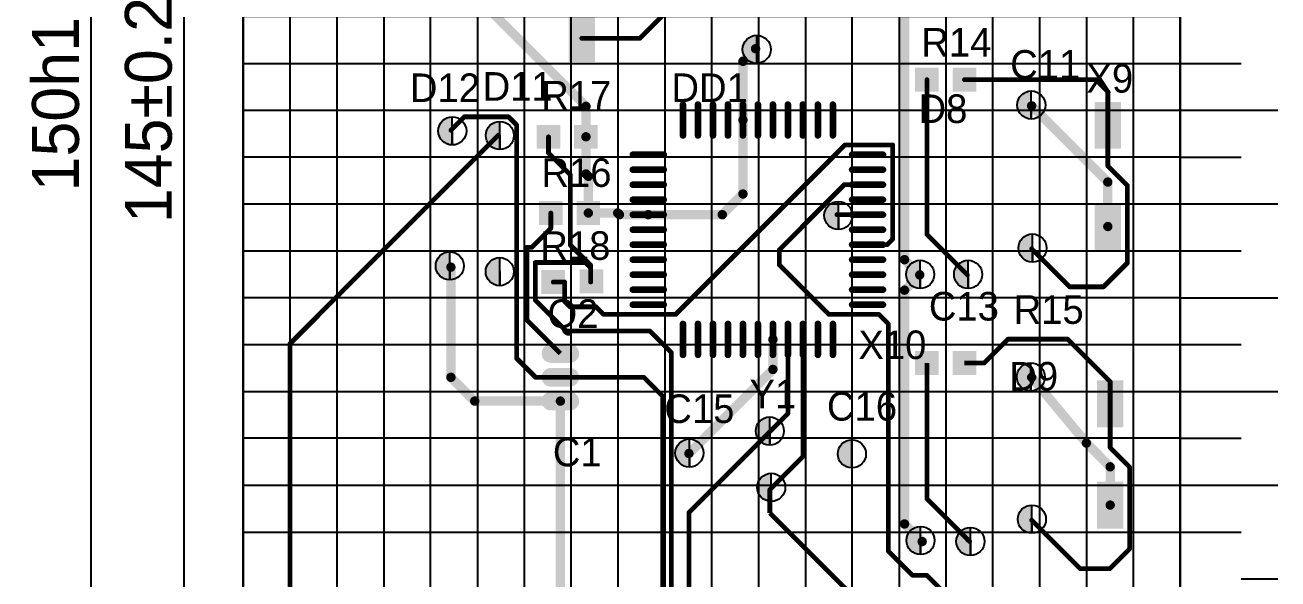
# Model space of a CAD drawing. Header units: millimetres. Extents: x 40 to 3761, y -469 to 920.
# Drawn here: x 1668.6 to 1735.4, y 33.1 to 62.6 of the extents above; entities that cross this region are included whole.
import ezdxf

# ---------------------------------------------------------------- set-up
doc = ezdxf.new("R2010")
doc.units = ezdxf.units.MM
doc.layers.get('Defpoints').update_dxf_attribs({"color": 5})
for name, color, linetype in [('3-размеры', 6, 'Continuous'), ('TopLayer', 1, 'Continuous'), ('TopOverlay', 2, 'Continuous'), ('Слой1', 7, 'Continuous')]:
    doc.layers.add(name, color=color, linetype=linetype)
doc.dimstyles.new('ISO-25', dxfattribs={"dimtxt": 2.5, "dimasz": 2.5, "dimexe": 1.25, "dimexo": 0.625, "dimtad": 1, "dimtxsty": 'Standard', "dimcen": 2.5, "dimadec": 0, "dimazin": 0, "dimtfac": 1, "dimtmove": 0, "dimatfit": 3, "dimfxl": 1, "dimarcsym": 0})

# ---------------------------------------------------------------- blocks, each defined once
blk = doc.blocks.new('*U99')
blk.add_line((0, 0.984), (0, -0.984))
blk = doc.blocks.new('*U100')
at = {"color": 0, "linetype": 'ByBlock', "lineweight": -2, "transparency": 16777216}
for p in [(50, 0), (55, 0), (60, 0), (65, 0), (70, 0), (75, 0)]:
    blk.add_blockref('*U99', p, dxfattribs=at)
blk = doc.blocks.new('*U95')
blk.add_line((1.624, 0), (-1.624, 0))
blk = doc.blocks.new('*U96')
at = {"color": 0, "linetype": 'ByBlock', "lineweight": -2, "transparency": 16777216}
for p in [(0, -47.5), (0, -50), (0, -52.5), (0, -55), (0, -57.5), (0, -60), (0, -62.5), (0, -65), (0, -67.5), (0, -70), (0, -72.5)]:
    blk.add_blockref('*U95', p, dxfattribs=at)
blk = doc.blocks.new('*D110')
at = {"layer": '3-размеры', "color": 0, "lineweight": -2, "transparency": 16777216}
for p, q in [((1679.606, 135.565), (1670.86, 135.565)), ((1672.11, 133.065), (1672.11, -14.435)), ((1679.606, -16.935), (1670.86, -16.935))]:
    blk.add_line(p, q, dxfattribs=at)
at = {"layer": '3-размеры', "color": 0, "transparency": 16777216}
for points in [[(1671.693, 133.065), (1672.526, 133.065), (1672.11, 135.565)], [(1671.693, -14.435), (1672.526, -14.435), (1672.11, -16.935)]]:
    blk.add_solid(points, dxfattribs=at)
at = {"layer": 'Defpoints', "color": 0, "transparency": 16777216}
for p in [(1680.231, 135.565), (1672.11, -16.935), (1680.231, -16.935)]:
    blk.add_point(p, dxfattribs=at)
at = {"layer": '3-размеры', "color": 0, "transparency": 16777216, "insert": (1670.235, 59.315), "char_height": 2.5, "attachment_point": 5, "rotation": 90}
blk.add_mtext('150h12', dxfattribs=at)
blk = doc.blocks.new('*D106')
at = {"layer": '3-размеры', "color": 0, "lineweight": -2, "transparency": 16777216}
for p, q in [((1682.106, 130.565), (1675.815, 130.565)), ((1677.065, 128.065), (1677.065, -11.917)), ((1682.109, -14.417), (1675.815, -14.417))]:
    blk.add_line(p, q, dxfattribs=at)
at = {"layer": '3-размеры', "color": 0, "transparency": 16777216}
for points in [[(1676.648, 128.065), (1677.482, 128.065), (1677.065, 130.565)], [(1676.648, -11.917), (1677.482, -11.917), (1677.065, -14.417)]]:
    blk.add_solid(points, dxfattribs=at)
at = {"layer": 'Defpoints', "color": 0, "transparency": 16777216}
for p in [(1682.731, 130.565), (1677.065, -14.417), (1682.734, -14.417)]:
    blk.add_point(p, dxfattribs=at)
at = {"layer": '3-размеры', "color": 0, "transparency": 16777216, "insert": (1675.19, 58.074), "char_height": 2.5, "attachment_point": 5, "rotation": 90}
blk.add_mtext('145%%P0.2', dxfattribs=at)
blk = doc.blocks.new('*U101')
for p, q in [((2.5, 76.25), (2.5, -76.25)), ((-2.5, 73.75), (-2.5, -76.25)), ((0.003, -76.25), (0.003, 73.75))]:
    blk.add_line(p, q)
blk = doc.blocks.new('*U102')
at = {"color": 0, "linetype": 'ByBlock', "lineweight": -2, "transparency": 16777216}
for p in [(0, 0), (7.5, 0), (15, 0), (22.5, 0), (30, 0), (37.5, 0), (45, 0)]:
    blk.add_blockref('*U101', p, dxfattribs=at)
blk = doc.blocks.new('*U103')
for p, q in [((25, 2.5), (-25, 2.5)), ((-25, 0), (25, 0)), ((-25, -2.5), (25, -2.5))]:
    blk.add_line(p, q)
blk = doc.blocks.new('*U104')
at = {"color": 0, "linetype": 'ByBlock', "lineweight": -2, "transparency": 16777216}
for p in [(0, 75), (0, 67.5), (0, 60), (0, 52.5)]:
    blk.add_blockref('*U103', p, dxfattribs=at)

msp = doc.modelspace()

# ---------------------------------------------------------------- hatches: boundary and pattern name
h = msp.add_hatch(color=256)
h.dxf.hatch_style = 1
h.paths.add_polyline_path([(1707.635, 62.061, 0.414214), (1706.885, 61.311, 0.414214), (1707.635, 60.561)])
h = msp.add_hatch(color=256)
h.dxf.hatch_style = 1
h.paths.add_polyline_path([(1722.286, 59.094, 0.414214), (1721.536, 58.344, 0.414214), (1722.286, 57.594), (1722.286, 58.344)])
h = msp.add_hatch(color=256)
h.dxf.hatch_style = 1
h.paths.add_polyline_path([(1691.392, 57.711, 0.414214), (1690.642, 56.961, 0.414214), (1691.392, 56.211), (1691.392, 56.961)])
h = msp.add_hatch(color=256)
h.dxf.hatch_style = 1
h.paths.add_polyline_path([(1693.928, 57.468, 0.414214), (1693.178, 56.718, 0.414214), (1693.928, 55.968), (1693.928, 56.718)])
h = msp.add_hatch(color=256)
h.dxf.hatch_style = 1
h.paths.add_polyline_path([(1711.992, 53.201, 0.414214), (1711.242, 52.451, 0.414214), (1711.992, 51.701), (1711.992, 52.451)])
h = msp.add_hatch(color=256)
h.dxf.hatch_style = 1
h.paths.add_polyline_path([(1722.348, 51.464, 0.414214), (1721.598, 50.714, 0.414214), (1722.348, 49.964), (1722.348, 50.714)])
h = msp.add_hatch(color=256)
h.dxf.hatch_style = 1
h.paths.add_polyline_path([(1691.254, 50.514, 0.414214), (1690.504, 49.764, 0.414214), (1691.254, 49.014), (1691.254, 49.764)])
h = msp.add_hatch(color=256)
h.dxf.hatch_style = 1
h.paths.add_polyline_path([(1693.922, 50.205, 0.414214), (1693.172, 49.455, 0.414214), (1693.922, 48.705), (1693.922, 49.455)])
h = msp.add_hatch(color=256)
h.dxf.hatch_style = 1
h.paths.add_polyline_path([(1716.356, 50.059, 0.414214), (1715.606, 49.309, 0.414214), (1716.356, 48.559), (1716.356, 49.309)])
h = msp.add_hatch(color=256)
h.dxf.hatch_style = 1
h.paths.add_polyline_path([(1718.913, 50.059, 0.414214), (1718.163, 49.309, 0.414214), (1718.913, 48.559), (1718.913, 49.309)])
h = msp.add_hatch(color=256)
h.dxf.hatch_style = 1
h.paths.add_polyline_path([(1722.259, 44.589, 0.414214), (1721.509, 43.839, 0.414214), (1722.259, 43.089), (1722.259, 43.839)])
h = msp.add_hatch(color=256)
h.dxf.hatch_style = 1
h.paths.add_polyline_path([(1708.333, 41.703, 0.414214), (1707.583, 40.953, 0.414214), (1708.333, 40.203), (1708.333, 40.953)])
h = msp.add_hatch(color=256)
h.dxf.hatch_style = 1
h.paths.add_polyline_path([(1704.041, 40.53, 0.414214), (1703.291, 39.78, 0.414214), (1704.041, 39.03), (1704.041, 39.78)])
h = msp.add_hatch(color=256)
h.dxf.hatch_style = 1
h.paths.add_polyline_path([(1712.714, 40.485, 0.414214), (1711.964, 39.735, 0.414214), (1712.714, 38.985), (1712.714, 39.735)])
h = msp.add_hatch(color=256)
h.dxf.hatch_style = 1
h.paths.add_polyline_path([(1708.41, 38.7, 0.414214), (1707.66, 37.95, 0.414214), (1708.41, 37.2), (1708.41, 37.95)])
h = msp.add_hatch(color=256)
h.dxf.hatch_style = 1
h.paths.add_polyline_path([(1722.319, 37.001, 0.414214), (1721.569, 36.251, 0.414214), (1722.319, 35.501), (1722.319, 36.251)])
h = msp.add_hatch(color=256)
h.dxf.hatch_style = 1
h.paths.add_polyline_path([(1716.377, 35.866, 0.414214), (1715.627, 35.116, 0.414214), (1716.377, 34.366), (1716.377, 35.116)])
h = msp.add_hatch(color=256)
h.dxf.hatch_style = 1
h.paths.add_polyline_path([(1719.036, 35.813, 0.414214), (1718.286, 35.063, 0.414214), (1719.036, 34.313), (1719.036, 35.063)])

# ---------------------------------------------------------------- linework, layer by layer
for p, q in [((1680.231, -16.935), (1680.231, 133.065)), ((1730.231, -16.935), (1730.231, 133.065)), ((1730.231, 131.815), (1730.231, -16.935))]:
    msp.add_line(p, q)
at = {"layer": 'TopLayer'}
for points, const_width in [([(1698.524, 58.273), (1691.023, 65.774)], 0.5), ([(1715.523, 50.094), (1715.523, 63.835)], 0.5), ([(1702.62, 63.124), (1701.401, 61.905)], 0.254), ([(1701.401, 61.905), (1698.302, 61.905)], 0.254), ([(1698.302, 61.896), (1698.302, 61.905)], 0.254), ([(1707.573, 61.346), (1706.9, 60.673)], 0.5), ([(1706.9, 57.544), (1706.9, 60.673)], 0.5), ([(1716.717, 51.44), (1716.717, 59.695)], 0.254), ([(1725.734, 59.695), (1718.717, 59.695)], 0.254), ([(1726.369, 59.06), (1725.734, 59.695)], 0.254), ([(1726.369, 57.263), (1726.369, 59.06)], 0.254), ([(1698.524, 56.647), (1698.524, 58.273)], 0.5), ([(1703.7, 58.369), (1703.7, 56.719)], 0.35), ([(1704.5, 58.369), (1704.5, 56.719)], 0.35), ([(1705.3, 58.369), (1705.3, 56.719)], 0.35), ([(1706.1, 58.369), (1706.1, 56.719)], 0.35), ([(1706.9, 58.369), (1706.9, 56.719)], 0.35), ([(1707.7, 58.369), (1707.7, 56.719)], 0.35), ([(1708.5, 58.369), (1708.5, 56.719)], 0.35), ([(1709.3, 58.369), (1709.3, 56.719)], 0.35), ([(1710.1, 58.369), (1710.1, 56.719)], 0.35), ([(1710.9, 58.369), (1710.9, 56.719)], 0.35), ([(1711.7, 58.369), (1711.7, 56.719)], 0.35), ([(1726.369, 54.234), (1722.305, 58.298)], 0.5), ([(1692.036, 57.714), (1691.317, 56.995)], 0.254), ([(1694.39, 57.714), (1692.036, 57.714)], 0.254), ([(1694.822, 57.282), (1694.39, 57.714)], 0.254), ([(1706.9, 53.599), (1706.9, 57.544)], 0.5), ([(1693.857, 56.741), (1682.732, 45.616)], 0.254), ([(1694.822, 44.836), (1694.822, 57.282)], 0.254), ([(1698.524, 54.666), (1698.524, 56.647)], 0.5), ([(1726.369, 55.098), (1726.369, 57.263)], 0.254), ([(1696.524, 55.784), (1696.524, 56.647)], 0.254), ([(1712.348, 56.215), (1703.306, 47.173)], 0.254), ([(1714.888, 56.215), (1712.348, 56.215)], 0.254), ([(1714.888, 51.186), (1714.888, 56.215)], 0.254), ([(1697.692, 54.615), (1696.524, 55.784)], 0.254), ([(1702.675, 55.694), (1701.025, 55.694)], 0.35), ([(1714.375, 55.694), (1712.725, 55.694)], 0.35), ([(1698.651, 54.539), (1698.524, 54.666)], 0.5), ([(1702.675, 54.894), (1701.025, 54.894)], 0.35), ([(1714.375, 54.894), (1712.725, 54.894)], 0.35), ([(1727.41, 54.056), (1726.369, 55.098)], 0.254), ([(1697.692, 50.875), (1697.692, 54.615)], 0.254), ([(1698.651, 52.583), (1698.651, 54.539)], 0.5), ([(1702.675, 54.094), (1701.025, 54.094)], 0.35), ([(1712.31, 54.094), (1708.843, 50.627)], 0.254), ([(1713.55, 54.094), (1712.31, 54.094)], 0.254), ([(1714.375, 54.094), (1712.725, 54.094)], 0.35), ([(1726.369, 51.863), (1726.369, 54.234)], 0.5), ([(1727.41, 49.916), (1727.41, 54.056)], 0.254), ([(1706.9, 53.599), (1705.795, 52.494)], 0.5), ([(1700.219, 52.583), (1698.651, 52.583)], 0.5), ([(1700.308, 52.494), (1700.219, 52.583)], 0.5), ([(1702.675, 53.294), (1701.025, 53.294)], 0.35), ([(1714.375, 53.294), (1712.725, 53.294)], 0.35), ([(1696.651, 51.77), (1696.651, 52.583)], 0.254), ([(1701.85, 52.494), (1700.308, 52.494)], 0.5), ([(1702.675, 52.494), (1701.025, 52.494)], 0.35), ([(1705.795, 52.494), (1701.85, 52.494)], 0.5), ([(1713.55, 52.494), (1711.916, 52.494)], 0.254), ([(1714.375, 52.494), (1712.725, 52.494)], 0.35), ([(1696.651, 51.77), (1695.635, 50.754)], 0.254), ([(1702.675, 51.694), (1701.025, 51.694)], 0.35), ([(1714.375, 51.694), (1712.725, 51.694)], 0.35), ([(1718.876, 49.281), (1716.717, 51.44)], 0.254), ([(1695.635, 50.754), (1695.367, 50.754)], 0.254), ([(1695.367, 46.882), (1695.367, 50.754)], 0.254), ([(1698.778, 49.789), (1697.692, 50.875)], 0.254), ([(1702.675, 50.894), (1701.025, 50.894)], 0.35), ([(1714.375, 50.894), (1712.725, 50.894)], 0.35), ([(1714.596, 50.894), (1713.55, 50.894)], 0.254), ([(1714.888, 51.186), (1714.596, 50.894)], 0.254), ([(1702.675, 50.094), (1701.025, 50.094)], 0.35), ([(1708.843, 49.815), (1708.843, 50.627)], 0.254), ([(1714.375, 50.094), (1712.725, 50.094)], 0.35), ([(1716.336, 49.281), (1715.523, 50.094)], 0.5), ([(1724.337, 48.646), (1722.305, 50.678)], 0.254), ([(1691.317, 43.82), (1691.317, 49.695)], 0.5), ([(1695.821, 47.935), (1695.821, 49.942)], 0.254), ([(1698.498, 49.942), (1695.821, 49.942)], 0.254), ([(1698.778, 49.662), (1698.498, 49.942)], 0.254), ([(1698.778, 49.662), (1698.778, 49.789)], 0.254), ([(1698.778, 48.9), (1698.778, 49.662)], 0.254), ([(1711.484, 47.173), (1708.843, 49.815)], 0.254), ([(1716.336, 49.281), (1715.523, 48.468)], 0.5), ([(1727.41, 49.916), (1726.14, 48.646)], 0.254), ([(1697.387, 48.9), (1696.778, 48.9)], 0.254), ([(1697.387, 47.859), (1697.387, 48.9)], 0.254), ([(1702.675, 49.294), (1701.025, 49.294)], 0.35), ([(1714.375, 49.294), (1712.725, 49.294)], 0.35), ([(1702.675, 48.494), (1701.025, 48.494)], 0.35), ([(1714.375, 48.494), (1712.725, 48.494)], 0.35), ([(1715.523, 35.997), (1715.523, 48.468)], 0.5), ([(1726.14, 48.646), (1724.337, 48.646)], 0.254), ([(1697.472, 46.284), (1695.821, 47.935)], 0.254), ([(1697.667, 47.579), (1697.387, 47.859)], 0.254), ([(1699.064, 47.579), (1697.667, 47.579)], 0.254), ([(1699.47, 47.173), (1699.064, 47.579)], 0.254), ([(1702.675, 47.694), (1701.025, 47.694)], 0.35), ([(1714.375, 47.694), (1712.725, 47.694)], 0.35), ([(1697.159, 45.09), (1695.367, 46.882)], 0.254), ([(1703.306, 47.173), (1699.47, 47.173)], 0.254), ([(1703.7, 46.669), (1703.7, 45.019)], 0.35), ([(1704.5, 46.669), (1704.5, 45.019)], 0.35), ([(1705.3, 46.669), (1705.3, 45.019)], 0.35), ([(1706.1, 46.669), (1706.1, 45.019)], 0.35), ([(1706.9, 46.669), (1706.9, 45.019)], 0.35), ([(1707.7, 46.669), (1707.7, 45.019)], 0.35), ([(1708.5, 46.669), (1708.5, 45.019)], 0.35), ([(1709.3, 46.669), (1709.3, 45.019)], 0.35), ([(1710.1, 46.669), (1710.1, 45.019)], 0.35), ([(1710.9, 46.669), (1710.9, 45.019)], 0.35), ([(1714.151, 47.173), (1711.484, 47.173)], 0.254), ([(1711.7, 46.669), (1711.7, 45.019)], 0.35), ([(1714.659, 46.665), (1714.151, 47.173)], 0.254), ([(1701.934, 46.284), (1697.472, 46.284)], 0.254), ([(1703.077, 45.141), (1701.934, 46.284)], 0.254), ([(1714.659, 34.549), (1714.659, 46.665)], 0.254), ([(1682.732, -5.822), (1682.732, 45.616)], 0.254), ([(1696.659, 45.09), (1697.659, 45.09)], 1), ([(1708.5, 44.239), (1708.5, 45.844)], 0.5), ([(1709.3, 41.89), (1709.3, 45.844)], 0.254), ([(1710.1, 39.59), (1710.1, 45.844)], 0.254), ([(1721.035, 45.852), (1719.765, 44.582)], 0.254), ([(1724.235, 45.852), (1721.035, 45.852)], 0.254), ([(1726.496, 43.592), (1724.235, 45.852)], 0.254), ([(1695.838, 43.82), (1694.822, 44.836)], 0.254), ([(1703.077, 31.628), (1703.077, 45.141)], 0.254), ([(1696.659, 43.82), (1697.659, 43.82)], 1), ([(1708.5, 44.239), (1704.017, 39.756)], 0.5), ([(1716.717, 37.343), (1716.717, 44.582)], 0.254), ([(1719.765, 44.582), (1718.717, 44.582)], 0.254), ([(1692.587, 42.55), (1691.317, 43.82)], 0.5), ([(1697.159, 43.82), (1695.838, 43.82)], 0.254), ([(1701.604, 43.82), (1697.159, 43.82)], 0.254), ([(1702.62, 42.804), (1701.604, 43.82)], 0.254), ([(1725.226, 40.315), (1722.305, 43.82)], 0.5), ([(1726.496, 42.404), (1726.496, 43.592)], 0.254), ([(1697.159, 42.55), (1692.587, 42.55)], 0.5), ([(1696.659, 42.55), (1697.659, 42.55)], 1), ([(1697.159, 31.882), (1697.159, 42.55)], 0.5), ([(1702.62, 28.58), (1702.62, 42.804)], 0.254), ([(1726.496, 40.061), (1726.496, 42.404)], 0.254), ([(1709.3, 41.89), (1708.335, 40.925)], 0.254), ([(1708.335, 40.925), (1704.017, 36.607)], 0.254), ([(1726.496, 39.045), (1725.226, 40.315)], 0.5), ([(1727.537, 39.02), (1726.496, 40.061)], 0.254), ([(1710.1, 39.59), (1708.335, 37.825)], 0.254), ([(1726.496, 37.004), (1726.496, 39.045)], 0.5), ([(1727.537, 34.676), (1727.537, 39.02)], 0.254), ([(1708.335, 36.581), (1708.335, 37.825)], 0.254), ([(1719.003, 35.057), (1716.717, 37.343)], 0.254), ([(1704.017, 32.136), (1704.017, 36.607)], 0.254), ([(1712.78, 32.136), (1708.335, 36.581)], 0.254), ([(1716.463, 35.057), (1715.523, 35.997)], 0.5), ([(1724.896, 33.609), (1722.305, 36.2)], 0.254), ([(1727.537, 34.676), (1726.47, 33.609)], 0.254), ([(1715.955, 33.254), (1714.659, 34.549)], 0.254), ([(1726.47, 33.609), (1724.896, 33.609)], 0.254), ([(1716.71, 33.254), (1715.955, 33.254)], 0.254), ([(1718.844, 31.12), (1716.71, 33.254)], 0.254)]:
    msp.add_lwpolyline(points, dxfattribs=dict(at, const_width=const_width))
for points, const_width in [([(1698.365, 61.905, -1), (1698.238, 61.905, -1)], 0.127), ([(1698.365, 61.905, -1), (1698.238, 61.905, -1)], 0.127), ([(1698.365, 61.896, -1), (1698.238, 61.896, -1)], 0.127), ([(1701.464, 61.905, -1), (1701.337, 61.905, -1)], 0.127), ([(1701.464, 61.905, -1), (1701.337, 61.905, -1)], 0.127), ([(1707.698, 61.346, -1), (1707.448, 61.346, -1)], 0.25), ([(1707.025, 60.673, -1), (1706.775, 60.673, -1)], 0.25), ([(1707.025, 60.673, -1), (1706.775, 60.673, -1)], 0.25), ([(1716.78, 59.695, -1), (1716.653, 59.695, -1)], 0.127), ([(1718.78, 59.695, -1), (1718.653, 59.695, -1)], 0.127), ([(1725.797, 59.695, -1), (1725.67, 59.695, -1)], 0.127), ([(1725.797, 59.695, -1), (1725.67, 59.695, -1)], 0.127), ([(1726.432, 59.06, -1), (1726.305, 59.06, -1)], 0.127), ([(1726.432, 59.06, -1), (1726.305, 59.06, -1)], 0.127), ([(1698.649, 58.273, -1), (1698.399, 58.273, -1)], 0.25), ([(1698.649, 58.273, -1), (1698.399, 58.273, -1)], 0.25), ([(1703.787, 58.369, -1), (1703.612, 58.369, -1)], 0.175), ([(1704.587, 58.369, -1), (1704.412, 58.369, -1)], 0.175), ([(1705.387, 58.369, -1), (1705.212, 58.369, -1)], 0.175), ([(1706.187, 58.369, -1), (1706.012, 58.369, -1)], 0.175), ([(1706.987, 58.369, -1), (1706.812, 58.369, -1)], 0.175), ([(1707.787, 58.369, -1), (1707.612, 58.369, -1)], 0.175), ([(1708.587, 58.369, -1), (1708.412, 58.369, -1)], 0.175), ([(1709.387, 58.369, -1), (1709.212, 58.369, -1)], 0.175), ([(1710.187, 58.369, -1), (1710.012, 58.369, -1)], 0.175), ([(1710.987, 58.369, -1), (1710.812, 58.369, -1)], 0.175), ([(1711.787, 58.369, -1), (1711.612, 58.369, -1)], 0.175), ([(1722.43, 58.298, -1), (1722.18, 58.298, -1)], 0.25), ([(1692.099, 57.714, -1), (1691.972, 57.714, -1)], 0.127), ([(1692.099, 57.714, -1), (1691.972, 57.714, -1)], 0.127), ([(1694.454, 57.714, -1), (1694.327, 57.714, -1)], 0.127), ([(1694.454, 57.714, -1), (1694.327, 57.714, -1)], 0.127), ([(1707.025, 57.544, -1), (1706.775, 57.544, -1)], 0.25), ([(1707.025, 57.544, -1), (1706.775, 57.544, -1)], 0.25), ([(1691.38, 56.995, -1), (1691.253, 56.995, -1)], 0.127), ([(1693.92, 56.741, -1), (1693.793, 56.741, -1)], 0.127), ([(1694.885, 57.282, -1), (1694.758, 57.282, -1)], 0.127), ([(1694.885, 57.282, -1), (1694.758, 57.282, -1)], 0.127), ([(1698.649, 56.647, -1), (1698.399, 56.647, -1)], 0.25), ([(1698.649, 56.647, -1), (1698.399, 56.647, -1)], 0.25), ([(1703.787, 56.719, -1), (1703.612, 56.719, -1)], 0.175), ([(1704.587, 56.719, -1), (1704.412, 56.719, -1)], 0.175), ([(1705.387, 56.719, -1), (1705.212, 56.719, -1)], 0.175), ([(1706.187, 56.719, -1), (1706.012, 56.719, -1)], 0.175), ([(1706.987, 56.719, -1), (1706.812, 56.719, -1)], 0.175), ([(1707.787, 56.719, -1), (1707.612, 56.719, -1)], 0.175), ([(1708.587, 56.719, -1), (1708.412, 56.719, -1)], 0.175), ([(1709.387, 56.719, -1), (1709.212, 56.719, -1)], 0.175), ([(1710.187, 56.719, -1), (1710.012, 56.719, -1)], 0.175), ([(1710.987, 56.719, -1), (1710.812, 56.719, -1)], 0.175), ([(1711.787, 56.719, -1), (1711.612, 56.719, -1)], 0.175), ([(1726.432, 57.263, -1), (1726.305, 57.263, -1)], 0.127), ([(1726.432, 57.263, -1), (1726.305, 57.263, -1)], 0.127), ([(1696.587, 56.647, -1), (1696.46, 56.647, -1)], 0.127), ([(1712.411, 56.215, -1), (1712.284, 56.215, -1)], 0.127), ([(1712.411, 56.215, -1), (1712.284, 56.215, -1)], 0.127), ([(1714.951, 56.215, -1), (1714.824, 56.215, -1)], 0.127), ([(1714.951, 56.215, -1), (1714.824, 56.215, -1)], 0.127), ([(1696.587, 55.784, -1), (1696.46, 55.784, -1)], 0.127), ([(1696.587, 55.784, -1), (1696.46, 55.784, -1)], 0.127), ([(1701.112, 55.694, -1), (1700.937, 55.694, -1)], 0.175), ([(1702.762, 55.694, -1), (1702.587, 55.694, -1)], 0.175), ([(1712.812, 55.694, -1), (1712.637, 55.694, -1)], 0.175), ([(1714.462, 55.694, -1), (1714.287, 55.694, -1)], 0.175), ([(1698.649, 54.666, -1), (1698.399, 54.666, -1)], 0.25), ([(1698.649, 54.666, -1), (1698.399, 54.666, -1)], 0.25), ([(1701.112, 54.894, -1), (1700.937, 54.894, -1)], 0.175), ([(1702.762, 54.894, -1), (1702.587, 54.894, -1)], 0.175), ([(1712.812, 54.894, -1), (1712.637, 54.894, -1)], 0.175), ([(1714.462, 54.894, -1), (1714.287, 54.894, -1)], 0.175), ([(1726.432, 55.098, -1), (1726.305, 55.098, -1)], 0.127), ([(1726.432, 55.098, -1), (1726.305, 55.098, -1)], 0.127), ([(1697.756, 54.615, -1), (1697.629, 54.615, -1)], 0.127), ([(1697.756, 54.615, -1), (1697.629, 54.615, -1)], 0.127), ([(1698.776, 54.539, -1), (1698.526, 54.539, -1)], 0.25), ([(1698.776, 54.539, -1), (1698.526, 54.539, -1)], 0.25), ([(1701.112, 54.094, -1), (1700.937, 54.094, -1)], 0.175), ([(1702.762, 54.094, -1), (1702.587, 54.094, -1)], 0.175), ([(1712.373, 54.094, -1), (1712.246, 54.094, -1)], 0.127), ([(1712.373, 54.094, -1), (1712.246, 54.094, -1)], 0.127), ([(1712.812, 54.094, -1), (1712.637, 54.094, -1)], 0.175), ([(1713.613, 54.094, -1), (1713.486, 54.094, -1)], 0.127), ([(1714.462, 54.094, -1), (1714.287, 54.094, -1)], 0.175), ([(1726.494, 54.234, -1), (1726.244, 54.234, -1)], 0.25), ([(1726.494, 54.234, -1), (1726.244, 54.234, -1)], 0.25), ([(1727.474, 54.056, -1), (1727.347, 54.056, -1)], 0.127), ([(1727.474, 54.056, -1), (1727.347, 54.056, -1)], 0.127), ([(1707.025, 53.599, -1), (1706.775, 53.599, -1)], 0.25), ([(1707.025, 53.599, -1), (1706.775, 53.599, -1)], 0.25), ([(1698.776, 52.583, -1), (1698.526, 52.583, -1)], 0.25), ([(1698.776, 52.583, -1), (1698.526, 52.583, -1)], 0.25), ([(1700.344, 52.583, -1), (1700.094, 52.583, -1)], 0.25), ([(1700.344, 52.583, -1), (1700.094, 52.583, -1)], 0.25), ([(1701.112, 53.294, -1), (1700.937, 53.294, -1)], 0.175), ([(1702.762, 53.294, -1), (1702.587, 53.294, -1)], 0.175), ([(1712.812, 53.294, -1), (1712.637, 53.294, -1)], 0.175), ([(1714.462, 53.294, -1), (1714.287, 53.294, -1)], 0.175), ([(1696.714, 52.583, -1), (1696.587, 52.583, -1)], 0.127), ([(1700.433, 52.494, -1), (1700.183, 52.494, -1)], 0.25), ([(1700.433, 52.494, -1), (1700.183, 52.494, -1)], 0.25), ([(1701.112, 52.494, -1), (1700.937, 52.494, -1)], 0.175), ([(1701.975, 52.494, -1), (1701.725, 52.494, -1)], 0.25), ([(1701.975, 52.494, -1), (1701.725, 52.494, -1)], 0.25), ([(1702.762, 52.494, -1), (1702.587, 52.494, -1)], 0.175), ([(1705.92, 52.494, -1), (1705.67, 52.494, -1)], 0.25), ([(1705.92, 52.494, -1), (1705.67, 52.494, -1)], 0.25), ([(1711.98, 52.494, -1), (1711.853, 52.494, -1)], 0.127), ([(1712.812, 52.494, -1), (1712.637, 52.494, -1)], 0.175), ([(1713.613, 52.494, -1), (1713.486, 52.494, -1)], 0.127), ([(1714.462, 52.494, -1), (1714.287, 52.494, -1)], 0.175), ([(1696.714, 51.77, -1), (1696.587, 51.77, -1)], 0.127), ([(1696.714, 51.77, -1), (1696.587, 51.77, -1)], 0.127), ([(1701.112, 51.694, -1), (1700.937, 51.694, -1)], 0.175), ([(1702.762, 51.694, -1), (1702.587, 51.694, -1)], 0.175), ([(1712.812, 51.694, -1), (1712.637, 51.694, -1)], 0.175), ([(1714.462, 51.694, -1), (1714.287, 51.694, -1)], 0.175), ([(1716.78, 51.44, -1), (1716.653, 51.44, -1)], 0.127), ([(1716.78, 51.44, -1), (1716.653, 51.44, -1)], 0.127), ([(1726.494, 51.863, -1), (1726.244, 51.863, -1)], 0.25), ([(1695.43, 50.754, -1), (1695.303, 50.754, -1)], 0.127), ([(1695.43, 50.754, -1), (1695.303, 50.754, -1)], 0.127), ([(1695.698, 50.754, -1), (1695.571, 50.754, -1)], 0.127), ([(1695.698, 50.754, -1), (1695.571, 50.754, -1)], 0.127), ([(1697.756, 50.875, -1), (1697.629, 50.875, -1)], 0.127), ([(1697.756, 50.875, -1), (1697.629, 50.875, -1)], 0.127), ([(1701.112, 50.894, -1), (1700.937, 50.894, -1)], 0.175), ([(1702.762, 50.894, -1), (1702.587, 50.894, -1)], 0.175), ([(1712.812, 50.894, -1), (1712.637, 50.894, -1)], 0.175), ([(1713.613, 50.894, -1), (1713.486, 50.894, -1)], 0.127), ([(1714.462, 50.894, -1), (1714.287, 50.894, -1)], 0.175), ([(1714.659, 50.894, -1), (1714.532, 50.894, -1)], 0.127), ([(1714.659, 50.894, -1), (1714.532, 50.894, -1)], 0.127), ([(1714.951, 51.186, -1), (1714.824, 51.186, -1)], 0.127), ([(1714.951, 51.186, -1), (1714.824, 51.186, -1)], 0.127), ([(1701.112, 50.094, -1), (1700.937, 50.094, -1)], 0.175), ([(1702.762, 50.094, -1), (1702.587, 50.094, -1)], 0.175), ([(1708.906, 50.627, -1), (1708.779, 50.627, -1)], 0.127), ([(1708.906, 50.627, -1), (1708.779, 50.627, -1)], 0.127), ([(1712.812, 50.094, -1), (1712.637, 50.094, -1)], 0.175), ([(1714.462, 50.094, -1), (1714.287, 50.094, -1)], 0.175), ([(1715.648, 50.094, -1), (1715.398, 50.094, -1)], 0.25), ([(1715.648, 50.094, -1), (1715.398, 50.094, -1)], 0.25), ([(1722.368, 50.678, -1), (1722.241, 50.678, -1)], 0.127), ([(1691.442, 49.695, -1), (1691.192, 49.695, -1)], 0.25), ([(1695.884, 49.942, -1), (1695.757, 49.942, -1)], 0.127), ([(1695.884, 49.942, -1), (1695.757, 49.942, -1)], 0.127), ([(1698.562, 49.942, -1), (1698.435, 49.942, -1)], 0.127), ([(1698.562, 49.942, -1), (1698.435, 49.942, -1)], 0.127), ([(1698.841, 49.789, -1), (1698.714, 49.789, -1)], 0.127), ([(1698.841, 49.789, -1), (1698.714, 49.789, -1)], 0.127), ([(1698.841, 49.662, -1), (1698.714, 49.662, -1)], 0.127), ([(1698.841, 49.662, -1), (1698.714, 49.662, -1)], 0.127), ([(1698.841, 49.662, -1), (1698.714, 49.662, -1)], 0.127), ([(1708.906, 49.815, -1), (1708.779, 49.815, -1)], 0.127), ([(1708.906, 49.815, -1), (1708.779, 49.815, -1)], 0.127), ([(1716.461, 49.281, -1), (1716.211, 49.281, -1)], 0.25), ([(1716.461, 49.281, -1), (1716.211, 49.281, -1)], 0.25), ([(1727.474, 49.916, -1), (1727.347, 49.916, -1)], 0.127), ([(1727.474, 49.916, -1), (1727.347, 49.916, -1)], 0.127), ([(1696.841, 48.9, -1), (1696.714, 48.9, -1)], 0.127), ([(1697.451, 48.9, -1), (1697.324, 48.9, -1)], 0.127), ([(1697.451, 48.9, -1), (1697.324, 48.9, -1)], 0.127), ([(1698.841, 48.9, -1), (1698.714, 48.9, -1)], 0.127), ([(1701.112, 49.294, -1), (1700.937, 49.294, -1)], 0.175), ([(1702.762, 49.294, -1), (1702.587, 49.294, -1)], 0.175), ([(1712.812, 49.294, -1), (1712.637, 49.294, -1)], 0.175), ([(1714.462, 49.294, -1), (1714.287, 49.294, -1)], 0.175), ([(1718.939, 49.281, -1), (1718.812, 49.281, -1)], 0.127), ([(1701.112, 48.494, -1), (1700.937, 48.494, -1)], 0.175), ([(1702.762, 48.494, -1), (1702.587, 48.494, -1)], 0.175), ([(1712.812, 48.494, -1), (1712.637, 48.494, -1)], 0.175), ([(1714.462, 48.494, -1), (1714.287, 48.494, -1)], 0.175), ([(1715.648, 48.468, -1), (1715.398, 48.468, -1)], 0.25), ([(1715.648, 48.468, -1), (1715.398, 48.468, -1)], 0.25), ([(1724.4, 48.646, -1), (1724.273, 48.646, -1)], 0.127), ([(1724.4, 48.646, -1), (1724.273, 48.646, -1)], 0.127), ([(1726.204, 48.646, -1), (1726.077, 48.646, -1)], 0.127), ([(1726.204, 48.646, -1), (1726.077, 48.646, -1)], 0.127), ([(1695.884, 47.935, -1), (1695.757, 47.935, -1)], 0.127), ([(1695.884, 47.935, -1), (1695.757, 47.935, -1)], 0.127), ([(1697.451, 47.859, -1), (1697.324, 47.859, -1)], 0.127), ([(1697.451, 47.859, -1), (1697.324, 47.859, -1)], 0.127), ([(1697.73, 47.579, -1), (1697.603, 47.579, -1)], 0.127), ([(1697.73, 47.579, -1), (1697.603, 47.579, -1)], 0.127), ([(1699.127, 47.579, -1), (1699, 47.579, -1)], 0.127), ([(1699.127, 47.579, -1), (1699, 47.579, -1)], 0.127), ([(1701.112, 47.694, -1), (1700.937, 47.694, -1)], 0.175), ([(1702.762, 47.694, -1), (1702.587, 47.694, -1)], 0.175), ([(1712.812, 47.694, -1), (1712.637, 47.694, -1)], 0.175), ([(1714.462, 47.694, -1), (1714.287, 47.694, -1)], 0.175), ([(1695.43, 46.882, -1), (1695.303, 46.882, -1)], 0.127), ([(1695.43, 46.882, -1), (1695.303, 46.882, -1)], 0.127), ([(1699.534, 47.173, -1), (1699.407, 47.173, -1)], 0.127), ([(1699.534, 47.173, -1), (1699.407, 47.173, -1)], 0.127), ([(1703.369, 47.173, -1), (1703.242, 47.173, -1)], 0.127), ([(1703.369, 47.173, -1), (1703.242, 47.173, -1)], 0.127), ([(1703.787, 46.669, -1), (1703.612, 46.669, -1)], 0.175), ([(1704.587, 46.669, -1), (1704.412, 46.669, -1)], 0.175), ([(1705.387, 46.669, -1), (1705.212, 46.669, -1)], 0.175), ([(1706.187, 46.669, -1), (1706.012, 46.669, -1)], 0.175), ([(1706.987, 46.669, -1), (1706.812, 46.669, -1)], 0.175), ([(1707.787, 46.669, -1), (1707.612, 46.669, -1)], 0.175), ([(1708.587, 46.669, -1), (1708.412, 46.669, -1)], 0.175), ([(1709.387, 46.669, -1), (1709.212, 46.669, -1)], 0.175), ([(1710.187, 46.669, -1), (1710.012, 46.669, -1)], 0.175), ([(1710.987, 46.669, -1), (1710.812, 46.669, -1)], 0.175), ([(1711.548, 47.173, -1), (1711.421, 47.173, -1)], 0.127), ([(1711.548, 47.173, -1), (1711.421, 47.173, -1)], 0.127), ([(1711.787, 46.669, -1), (1711.612, 46.669, -1)], 0.175), ([(1714.215, 47.173, -1), (1714.088, 47.173, -1)], 0.127), ([(1714.215, 47.173, -1), (1714.088, 47.173, -1)], 0.127), ([(1697.535, 46.284, -1), (1697.408, 46.284, -1)], 0.127), ([(1697.535, 46.284, -1), (1697.408, 46.284, -1)], 0.127), ([(1701.997, 46.284, -1), (1701.87, 46.284, -1)], 0.127), ([(1701.997, 46.284, -1), (1701.87, 46.284, -1)], 0.127), ([(1714.723, 46.665, -1), (1714.596, 46.665, -1)], 0.127), ([(1714.723, 46.665, -1), (1714.596, 46.665, -1)], 0.127), ([(1682.795, 45.616, -1), (1682.668, 45.616, -1)], 0.127), ([(1682.795, 45.616, -1), (1682.668, 45.616, -1)], 0.127), ([(1696.909, 45.09, -1), (1696.409, 45.09, -1)], 0.5), ([(1697.909, 45.09, -1), (1697.409, 45.09, -1)], 0.5), ([(1708.625, 45.844, -1), (1708.375, 45.844, -1)], 0.25), ([(1709.363, 45.844, -1), (1709.236, 45.844, -1)], 0.127), ([(1710.163, 45.844, -1), (1710.036, 45.844, -1)], 0.127), ([(1721.098, 45.852, -1), (1720.971, 45.852, -1)], 0.127), ([(1721.098, 45.852, -1), (1720.971, 45.852, -1)], 0.127), ([(1724.299, 45.852, -1), (1724.172, 45.852, -1)], 0.127), ([(1724.299, 45.852, -1), (1724.172, 45.852, -1)], 0.127), ([(1694.885, 44.836, -1), (1694.758, 44.836, -1)], 0.127), ([(1694.885, 44.836, -1), (1694.758, 44.836, -1)], 0.127), ([(1703.14, 45.141, -1), (1703.013, 45.141, -1)], 0.127), ([(1703.14, 45.141, -1), (1703.013, 45.141, -1)], 0.127), ([(1703.787, 45.019, -1), (1703.612, 45.019, -1)], 0.175), ([(1704.587, 45.019, -1), (1704.412, 45.019, -1)], 0.175), ([(1705.387, 45.019, -1), (1705.212, 45.019, -1)], 0.175), ([(1706.187, 45.019, -1), (1706.012, 45.019, -1)], 0.175), ([(1706.987, 45.019, -1), (1706.812, 45.019, -1)], 0.175), ([(1707.787, 45.019, -1), (1707.612, 45.019, -1)], 0.175), ([(1708.587, 45.019, -1), (1708.412, 45.019, -1)], 0.175), ([(1709.387, 45.019, -1), (1709.212, 45.019, -1)], 0.175), ([(1710.187, 45.019, -1), (1710.012, 45.019, -1)], 0.175), ([(1710.987, 45.019, -1), (1710.812, 45.019, -1)], 0.175), ([(1711.787, 45.019, -1), (1711.612, 45.019, -1)], 0.175), ([(1696.909, 43.82, -1), (1696.409, 43.82, -1)], 0.5), ([(1697.909, 43.82, -1), (1697.409, 43.82, -1)], 0.5), ([(1708.625, 44.239, -1), (1708.375, 44.239, -1)], 0.25), ([(1708.625, 44.239, -1), (1708.375, 44.239, -1)], 0.25), ([(1719.828, 44.582, -1), (1719.701, 44.582, -1)], 0.127), ([(1719.828, 44.582, -1), (1719.701, 44.582, -1)], 0.127), ([(1691.442, 43.82, -1), (1691.192, 43.82, -1)], 0.25), ([(1691.442, 43.82, -1), (1691.192, 43.82, -1)], 0.25), ([(1695.901, 43.82, -1), (1695.774, 43.82, -1)], 0.127), ([(1695.901, 43.82, -1), (1695.774, 43.82, -1)], 0.127), ([(1701.667, 43.82, -1), (1701.54, 43.82, -1)], 0.127), ([(1701.667, 43.82, -1), (1701.54, 43.82, -1)], 0.127), ([(1722.43, 43.82, -1), (1722.18, 43.82, -1)], 0.25), ([(1726.559, 43.592, -1), (1726.432, 43.592, -1)], 0.127), ([(1726.559, 43.592, -1), (1726.432, 43.592, -1)], 0.127), ([(1692.712, 42.55, -1), (1692.462, 42.55, -1)], 0.25), ([(1692.712, 42.55, -1), (1692.462, 42.55, -1)], 0.25), ([(1696.909, 42.55, -1), (1696.409, 42.55, -1)], 0.5), ([(1697.284, 42.55, -1), (1697.034, 42.55, -1)], 0.25), ([(1697.284, 42.55, -1), (1697.034, 42.55, -1)], 0.25), ([(1697.909, 42.55, -1), (1697.409, 42.55, -1)], 0.5), ([(1702.683, 42.804, -1), (1702.556, 42.804, -1)], 0.127), ([(1702.683, 42.804, -1), (1702.556, 42.804, -1)], 0.127), ([(1726.559, 42.404, -1), (1726.432, 42.404, -1)], 0.127), ([(1726.559, 42.404, -1), (1726.432, 42.404, -1)], 0.127), ([(1709.363, 41.89, -1), (1709.236, 41.89, -1)], 0.127), ([(1709.363, 41.89, -1), (1709.236, 41.89, -1)], 0.127), ([(1708.398, 40.925, -1), (1708.271, 40.925, -1)], 0.127), ([(1708.398, 40.925, -1), (1708.271, 40.925, -1)], 0.127), ([(1725.351, 40.315, -1), (1725.101, 40.315, -1)], 0.25), ([(1725.351, 40.315, -1), (1725.101, 40.315, -1)], 0.25), ([(1726.559, 40.061, -1), (1726.432, 40.061, -1)], 0.127), ([(1726.559, 40.061, -1), (1726.432, 40.061, -1)], 0.127), ([(1704.142, 39.756, -1), (1703.892, 39.756, -1)], 0.25), ([(1710.163, 39.59, -1), (1710.036, 39.59, -1)], 0.127), ([(1710.163, 39.59, -1), (1710.036, 39.59, -1)], 0.127), ([(1726.621, 39.045, -1), (1726.371, 39.045, -1)], 0.25), ([(1726.621, 39.045, -1), (1726.371, 39.045, -1)], 0.25), ([(1727.601, 39.02, -1), (1727.474, 39.02, -1)], 0.127), ([(1727.601, 39.02, -1), (1727.474, 39.02, -1)], 0.127), ([(1708.398, 37.825, -1), (1708.271, 37.825, -1)], 0.127), ([(1708.398, 37.825, -1), (1708.271, 37.825, -1)], 0.127), ([(1716.78, 37.343, -1), (1716.653, 37.343, -1)], 0.127), ([(1716.78, 37.343, -1), (1716.653, 37.343, -1)], 0.127), ([(1726.621, 37.004, -1), (1726.371, 37.004, -1)], 0.25), ([(1704.08, 36.607, -1), (1703.953, 36.607, -1)], 0.127), ([(1704.08, 36.607, -1), (1703.953, 36.607, -1)], 0.127), ([(1715.648, 35.997, -1), (1715.398, 35.997, -1)], 0.25), ([(1715.648, 35.997, -1), (1715.398, 35.997, -1)], 0.25), ([(1722.368, 36.2, -1), (1722.241, 36.2, -1)], 0.127), ([(1716.588, 35.057, -1), (1716.338, 35.057, -1)], 0.25), ([(1718.966, 35.139, -1), (1718.839, 35.139, -1)], 0.127), ([(1718.966, 35.139, -1), (1718.839, 35.139, -1)], 0.127), ([(1719.066, 35.057, -1), (1718.939, 35.057, -1)], 0.127), ([(1727.601, 34.676, -1), (1727.474, 34.676, -1)], 0.127), ([(1727.601, 34.676, -1), (1727.474, 34.676, -1)], 0.127), ([(1714.723, 34.549, -1), (1714.596, 34.549, -1)], 0.127), ([(1714.723, 34.549, -1), (1714.596, 34.549, -1)], 0.127), ([(1724.959, 33.609, -1), (1724.832, 33.609, -1)], 0.127), ([(1724.959, 33.609, -1), (1724.832, 33.609, -1)], 0.127), ([(1726.534, 33.609, -1), (1726.407, 33.609, -1)], 0.127), ([(1726.534, 33.609, -1), (1726.407, 33.609, -1)], 0.127), ([(1716.018, 33.254, -1), (1715.891, 33.254, -1)], 0.127), ([(1716.018, 33.254, -1), (1715.891, 33.254, -1)], 0.127), ([(1716.774, 33.254, -1), (1716.647, 33.254, -1)], 0.127), ([(1716.774, 33.254, -1), (1716.647, 33.254, -1)], 0.127)]:
    msp.add_lwpolyline(points, format="xyb", close=True, dxfattribs=dict(at, const_width=const_width))
for points in [[(1697.602, 60.646), (1697.602, 63.146), (1699.002, 60.646), (1699.002, 63.146)], [(1717.347, 59.06), (1716.087, 59.06), (1717.347, 60.33), (1716.087, 60.33)], [(1719.347, 59.06), (1718.087, 59.06), (1719.347, 60.33), (1718.087, 60.33)], [(1725.669, 56.013), (1725.669, 58.513), (1727.069, 56.013), (1727.069, 58.513)], [(1697.154, 56.012), (1695.894, 56.012), (1697.154, 57.282), (1695.894, 57.282)], [(1699.154, 56.012), (1697.894, 56.012), (1699.154, 57.282), (1697.894, 57.282)], [(1697.281, 51.948), (1696.021, 51.948), (1697.281, 53.218), (1696.021, 53.218)], [(1699.281, 51.948), (1698.021, 51.948), (1699.281, 53.218), (1698.021, 53.218)], [(1725.669, 50.613), (1725.669, 53.113), (1727.069, 50.613), (1727.069, 53.113)], [(1697.408, 48.265), (1696.148, 48.265), (1697.408, 49.535), (1696.148, 49.535)], [(1699.444, 48.302), (1698.184, 48.302), (1699.444, 49.572), (1698.184, 49.572)], [(1717.347, 43.947), (1716.087, 43.947), (1717.347, 45.217), (1716.087, 45.217)], [(1719.347, 43.947), (1718.087, 43.947), (1719.347, 45.217), (1718.087, 45.217)], [(1725.796, 41.154), (1725.796, 43.654), (1727.196, 41.154), (1727.196, 43.654)], [(1725.796, 35.754), (1725.796, 38.254), (1727.196, 35.754), (1727.196, 38.254)]]:
    msp.add_solid(points, dxfattribs=at)
at = {"layer": 'Слой1'}
for p, q in [((1707.635, 60.561), (1707.635, 62.061)), ((1722.286, 57.594), (1722.286, 59.094)), ((1722.286, 58.344), (1722.286, 57.594)), ((1691.392, 56.211), (1691.392, 57.711)), ((1691.392, 56.961), (1691.392, 56.211)), ((1693.928, 55.968), (1693.928, 57.468)), ((1693.928, 56.718), (1693.928, 55.968)), ((1711.992, 51.701), (1711.992, 53.201)), ((1711.992, 52.451), (1711.992, 51.701)), ((1722.348, 49.964), (1722.348, 51.464)), ((1691.254, 49.014), (1691.254, 50.514)), ((1693.922, 48.705), (1693.922, 50.205)), ((1722.348, 50.714), (1722.348, 49.964)), ((1691.254, 49.764), (1691.254, 49.014)), ((1716.356, 48.559), (1716.356, 50.059)), ((1718.913, 48.559), (1718.913, 50.059)), ((1693.922, 49.455), (1693.922, 48.705)), ((1716.356, 49.309), (1716.356, 48.559)), ((1718.913, 49.309), (1718.913, 48.559)), ((1722.259, 43.089), (1722.259, 44.589)), ((1722.259, 43.839), (1722.259, 43.089)), ((1708.333, 40.203), (1708.333, 41.703)), ((1708.333, 40.953), (1708.333, 40.203)), ((1704.041, 39.03), (1704.041, 40.53)), ((1712.714, 38.985), (1712.714, 40.485)), ((1704.041, 39.78), (1704.041, 39.03)), ((1712.714, 39.735), (1712.714, 38.985)), ((1708.41, 37.2), (1708.41, 38.7)), ((1708.41, 37.95), (1708.41, 37.2)), ((1722.319, 35.501), (1722.319, 37.001)), ((1722.319, 36.251), (1722.319, 35.501)), ((1716.377, 34.366), (1716.377, 35.866)), ((1719.036, 34.313), (1719.036, 35.813)), ((1716.377, 35.116), (1716.377, 34.366)), ((1719.036, 35.063), (1719.036, 34.313))]:
    msp.add_line(p, q, dxfattribs=at)
for centre in [(1707.635, 61.311), (1722.286, 58.344), (1691.392, 56.961), (1693.928, 56.718), (1711.992, 52.451), (1722.348, 50.714), (1691.254, 49.764), (1693.922, 49.455), (1716.356, 49.309), (1718.913, 49.309), (1722.259, 43.839), (1708.333, 40.953), (1704.041, 39.78), (1712.714, 39.735), (1708.41, 37.95), (1722.319, 36.251), (1716.377, 35.116), (1719.036, 35.063)]:
    msp.add_circle(centre, 0.75, dxfattribs=at)

# ---------------------------------------------------------------- block references
for name, p in [('*U102', (1682.731, 59.315)), ('*U104', (1705.231, -14.435))]:
    msp.add_blockref(name, p)
at = {"xscale": -1}
msp.add_blockref('*U96', (1731.855, 108.065), dxfattribs=at)
at = {"xscale": -1, "rotation": 90}
msp.add_blockref('*U100', (1734.463, 108.065), dxfattribs=at)

# ---------------------------------------------------------------- texts
at = {"layer": 'TopOverlay'}
for s, p in [('R14', (1716.416, 60.927)), ('C11', (1721.158, 59.747)), ('X9', (1725.23, 59.003)), ('D12', (1689.129, 58.502)), ('D11', (1693.01, 58.574)), ('R17', (1696.135, 58.109)), ('DD1', (1703.084, 58.507)), ('D8', (1716.269, 57.384)), ('R16', (1696.148, 53.976)), ('R18', (1696.09, 50.084)), ('C13', (1716.82, 46.849)), ('R15', (1721.341, 46.671)), ('Q2', (1696.471, 46.458)), ('X10', (1713.061, 44.792)), ('D9', (1721.113, 43.115)), ('Y1', (1707.251, 42.172)), ('C15', (1702.706, 41.381)), ('C16', (1711.384, 41.509)), ('C1', (1696.756, 39.073))]:
    msp.add_text(s, height=1.524, dxfattribs=at).set_placement(p)

# ---------------------------------------------------------------- dimensions: what is measured, and where the dimension line sits
at = {"layer": '3-размеры'}
for base, p1, p2, text, picture, middle in [((1672.11, -16.935), (1680.231, 135.565), (1680.231, -16.935), '150h12', '*D110', (1670.235, 59.315)), ((1677.065, -14.417), (1682.731, 130.565), (1682.734, -14.417), '145%%P0.2', '*D106', (1675.19, 58.074))]:
    dim = msp.add_linear_dim(base=base, p1=p1, p2=p2, angle=90, text=text, dimstyle='ISO-25', dxfattribs=at)
    dim.commit()
    dim.dimension.update_dxf_attribs({"geometry": picture, "text_midpoint": middle})

doc.saveas('drawing.dxf')
